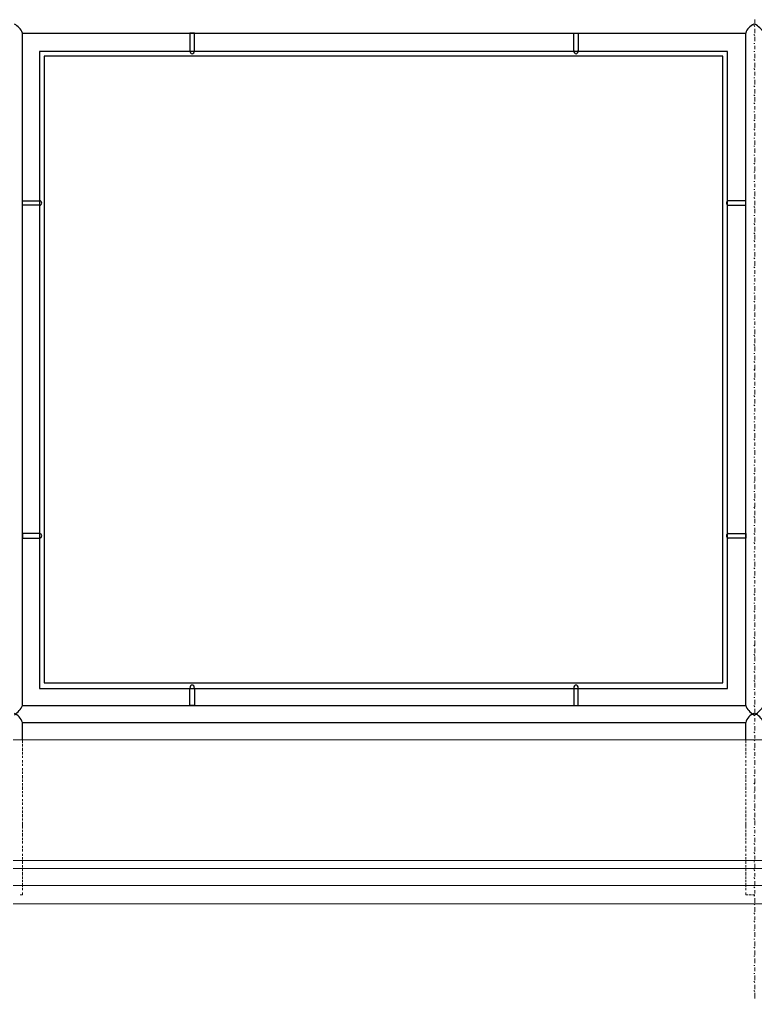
# Model space of a CAD drawing. Header units: millimetres. Extents: x 2928 to 3112, y 1220 to 1280.
# Drawn here: x 3082.976 to 3085.113, y 1234.054 to 1236.896 of the extents above; entities that cross this region are included whole.
import ezdxf

# ---------------------------------------------------------------- set-up
doc = ezdxf.new("R2010")
doc.units = ezdxf.units.MM

msp = doc.modelspace()

# ---------------------------------------------------------------- linework, layer by layer
at = {"color": 252, "linetype": 'Continuous', "lineweight": 5, "true_color": 0x989898}
for points in [[(3085.11158, 1236.8761), (3085.10827, 1236.8794), (3085.10827, 1236.8794)], [(3085.11158, 1236.88271), (3085.11158, 1236.89594), (3085.11158, 1236.89594)], [(3085.11158, 1236.84963), (3085.10827, 1236.85294), (3085.10827, 1236.85294)], [(3085.11158, 1236.85625), (3085.11158, 1236.86948), (3085.11158, 1236.86948)], [(3085.11158, 1236.83309), (3085.11158, 1236.84632), (3085.11158, 1236.84632)], [(3085.11158, 1236.82648), (3085.10827, 1236.82648), (3085.10827, 1236.82648)], [(3085.11158, 1236.80994), (3085.11158, 1236.81986), (3085.11158, 1236.81986)], [(3085.11158, 1236.80332), (3085.10827, 1236.80332), (3085.10827, 1236.80332)], [(3085.11158, 1236.78347), (3085.11158, 1236.7967), (3085.11158, 1236.7967)], [(3085.11158, 1236.77686), (3085.10827, 1236.78016), (3085.10827, 1236.78016)], [(3085.11158, 1236.75701), (3085.11158, 1236.77024), (3085.11158, 1236.77024)], [(3085.11158, 1236.75039), (3085.10827, 1236.7537), (3085.10827, 1236.7537)], [(3085.11158, 1236.73385), (3085.11158, 1236.74378), (3085.11158, 1236.74378)], [(3085.11158, 1236.72724), (3085.10827, 1236.72724), (3085.10827, 1236.72724)], [(3085.11158, 1236.70077), (3085.10827, 1236.70408), (3085.10827, 1236.70408)], [(3085.11158, 1236.70739), (3085.11158, 1236.72062), (3085.11158, 1236.72062)], [(3085.11158, 1236.67431), (3085.10827, 1236.67762), (3085.10827, 1236.67762)], [(3085.11158, 1236.68092), (3085.11158, 1236.69416), (3085.11158, 1236.69416)], [(3085.11158, 1236.65115), (3085.10827, 1236.65446), (3085.10827, 1236.65446)], [(3085.11158, 1236.65777), (3085.11158, 1236.671), (3085.11158, 1236.671)], [(3085.11158, 1236.63461), (3085.11158, 1236.64454), (3085.11158, 1236.64454)], [(3085.11158, 1236.628), (3085.10827, 1236.628), (3085.10827, 1236.628)], [(3085.11158, 1236.60815), (3085.11158, 1236.62138), (3085.11158, 1236.62138)], [(3085.11158, 1236.60153), (3085.10827, 1236.60484), (3085.10827, 1236.60484)], [(3085.11158, 1236.58169), (3085.11158, 1236.59492), (3085.11158, 1236.59492)], [(3085.11158, 1236.57507), (3085.10827, 1236.57838), (3085.10827, 1236.57838)], [(3085.11158, 1236.55853), (3085.11158, 1236.56845), (3085.11158, 1236.56845)], [(3085.11158, 1236.55191), (3085.10827, 1236.55191), (3085.10827, 1236.55191)], [(3085.11158, 1236.53207), (3085.11158, 1236.5453), (3085.11158, 1236.5453)], [(3085.11158, 1236.52876), (3085.10827, 1236.52876), (3085.10827, 1236.52876)], [(3085.11158, 1236.50229), (3085.10827, 1236.50229), (3085.10827, 1236.50229)], [(3085.11158, 1236.50891), (3085.11158, 1236.52214), (3085.11158, 1236.52214)], [(3085.11158, 1236.47583), (3085.10827, 1236.47914), (3085.10827, 1236.47914)], [(3085.11158, 1236.48245), (3085.11158, 1236.49568), (3085.11158, 1236.49568)], [(3085.11158, 1236.45267), (3085.10827, 1236.45267), (3085.10827, 1236.45267)], [(3085.11158, 1236.45598), (3085.11158, 1236.46921), (3085.11158, 1236.46921)], [(3085.11158, 1236.43283), (3085.11158, 1236.44606), (3085.11158, 1236.44606)], [(3085.11158, 1236.42621), (3085.10827, 1236.42621), (3085.10827, 1236.42621)], [(3085.11158, 1236.40967), (3085.11158, 1236.41959), (3085.11158, 1236.41959)], [(3085.11158, 1236.40305), (3085.10827, 1236.40305), (3085.10827, 1236.40305)], [(3085.11158, 1236.38321), (3085.11158, 1236.39644), (3085.11158, 1236.39644)], [(3085.11158, 1236.37659), (3085.10827, 1236.3799), (3085.10827, 1236.3799)], [(3085.11158, 1236.35674), (3085.11158, 1236.36997), (3085.11158, 1236.36997)], [(3085.11158, 1236.35013), (3085.10827, 1236.35343), (3085.10827, 1236.35343)], [(3085.11158, 1236.33359), (3085.11158, 1236.34682), (3085.11158, 1236.34682)], [(3085.11158, 1236.32697), (3085.10827, 1236.32697), (3085.10827, 1236.32697)], [(3085.11158, 1236.30051), (3085.10827, 1236.30382), (3085.10827, 1236.30382)], [(3085.11158, 1236.30712), (3085.11158, 1236.32036), (3085.11158, 1236.32036)], [(3085.11158, 1236.27404), (3085.10827, 1236.27735), (3085.10827, 1236.27735)], [(3085.11158, 1236.28066), (3085.11158, 1236.29389), (3085.11158, 1236.29389)], [(3085.11158, 1236.25089), (3085.10827, 1236.2542), (3085.10827, 1236.2542)], [(3085.11158, 1236.2575), (3085.11158, 1236.27074), (3085.11158, 1236.27074)], [(3085.11158, 1236.22773), (3085.10827, 1236.22773), (3085.10827, 1236.22773)], [(3085.11158, 1236.23435), (3085.11158, 1236.24427), (3085.11158, 1236.24427)], [(3085.11158, 1236.20788), (3085.11158, 1236.22112), (3085.11158, 1236.22112)], [(3085.11158, 1236.20127), (3085.10827, 1236.20458), (3085.10827, 1236.20458)], [(3085.11158, 1236.18142), (3085.11158, 1236.19465), (3085.11158, 1236.19465)], [(3085.11158, 1236.1748), (3085.10827, 1236.17811), (3085.10827, 1236.17811)], [(3085.11158, 1236.15826), (3085.11158, 1236.16819), (3085.11158, 1236.16819)], [(3085.11158, 1236.15165), (3085.10827, 1236.15165), (3085.10827, 1236.15165)], [(3085.11158, 1236.13511), (3085.11158, 1236.14503), (3085.11158, 1236.14503)], [(3085.11158, 1236.12849), (3085.10827, 1236.12849), (3085.10827, 1236.12849)], [(3085.11158, 1236.10864), (3085.11158, 1236.12188), (3085.11158, 1236.12188)], [(3085.11158, 1236.10203), (3085.10827, 1236.10203), (3085.10827, 1236.10203)], [(3085.11158, 1236.07556), (3085.10827, 1236.07887), (3085.10827, 1236.07887)], [(3085.11158, 1236.08218), (3085.11158, 1236.09541), (3085.11158, 1236.09541)], [(3085.11158, 1236.05241), (3085.10827, 1236.05241), (3085.10827, 1236.05241)], [(3085.11158, 1236.05572), (3085.11158, 1236.06895), (3085.11158, 1236.06895)], [(3085.11158, 1236.02595), (3085.10827, 1236.02595), (3085.10827, 1236.02595)], [(3085.11158, 1236.03256), (3085.11158, 1236.04579), (3085.11158, 1236.04579)], [(3085.11158, 1236.00941), (3085.11158, 1236.01933), (3085.11158, 1236.01933)], [(3085.11158, 1236.00279), (3085.10827, 1236.00279), (3085.10827, 1236.00279)], [(3085.11158, 1235.98294), (3085.11158, 1235.99617), (3085.11158, 1235.99617)], [(3085.11158, 1235.97633), (3085.10827, 1235.97963), (3085.10827, 1235.97963)], [(3085.11158, 1235.95648), (3085.11158, 1235.96971), (3085.11158, 1235.96971)], [(3085.11158, 1235.94986), (3085.10827, 1235.95317), (3085.10827, 1235.95317)], [(3085.11158, 1235.93332), (3085.11158, 1235.94655), (3085.11158, 1235.94655)], [(3085.11158, 1235.92671), (3085.10827, 1235.92671), (3085.10827, 1235.92671)], [(3085.11158, 1235.90686), (3085.11158, 1235.92009), (3085.11158, 1235.92009)], [(3085.11158, 1235.90024), (3085.10827, 1235.90355), (3085.10827, 1235.90355)], [(3085.11158, 1235.87709), (3085.10827, 1235.88039), (3085.10827, 1235.88039)], [(3085.11158, 1235.88039), (3085.11158, 1235.89363), (3085.11158, 1235.89363)], [(3085.11158, 1235.85062), (3085.10827, 1235.85393), (3085.10827, 1235.85393)], [(3085.11158, 1235.85724), (3085.11158, 1235.87047), (3085.11158, 1235.87047)], [(3085.11158, 1235.82747), (3085.10827, 1235.82747), (3085.10827, 1235.82747)], [(3085.11158, 1235.83408), (3085.11158, 1235.84401), (3085.11158, 1235.84401)], [(3085.11158, 1235.80762), (3085.11158, 1235.82085), (3085.11158, 1235.82085)], [(3085.11158, 1235.801), (3085.10827, 1235.80431), (3085.10827, 1235.80431)], [(3085.11158, 1235.78116), (3085.11158, 1235.79439), (3085.11158, 1235.79439)], [(3085.11158, 1235.77454), (3085.10827, 1235.77785), (3085.10827, 1235.77785)], [(3085.11158, 1235.758), (3085.11158, 1235.76792), (3085.11158, 1235.76792)], [(3085.11158, 1235.75138), (3085.10827, 1235.75138), (3085.10827, 1235.75138)], [(3085.11158, 1235.73484), (3085.11158, 1235.74477), (3085.11158, 1235.74477)], [(3085.11158, 1235.72823), (3085.10827, 1235.72823), (3085.10827, 1235.72823)], [(3085.11158, 1235.70838), (3085.11158, 1235.72161), (3085.11158, 1235.72161)], [(3085.11158, 1235.70176), (3085.10827, 1235.70507), (3085.10827, 1235.70507)], [(3085.11158, 1235.6753), (3085.10827, 1235.67861), (3085.10827, 1235.67861)], [(3085.11158, 1235.68192), (3085.11158, 1235.69515), (3085.11158, 1235.69515)], [(3085.11158, 1235.65214), (3085.10827, 1235.65214), (3085.10827, 1235.65214)], [(3085.11158, 1235.65876), (3085.11158, 1235.66868), (3085.11158, 1235.66868)], [(3085.11158, 1235.62568), (3085.10827, 1235.62568), (3085.10827, 1235.62568)], [(3085.11158, 1235.6323), (3085.11158, 1235.64553), (3085.11158, 1235.64553)], [(3085.11158, 1235.60252), (3085.10827, 1235.60252), (3085.10827, 1235.60252)], [(3085.11158, 1235.60914), (3085.11158, 1235.61906), (3085.11158, 1235.61906)], [(3085.11158, 1235.58268), (3085.11158, 1235.59591), (3085.11158, 1235.59591)], [(3085.11158, 1235.57606), (3085.10827, 1235.57937), (3085.10827, 1235.57937)], [(3085.11158, 1235.55621), (3085.11158, 1235.56944), (3085.11158, 1235.56944)], [(3085.11158, 1235.5529), (3085.10827, 1235.5529), (3085.10827, 1235.5529)], [(3085.11158, 1235.53306), (3085.11158, 1235.54629), (3085.11158, 1235.54629)], [(3085.11158, 1235.52644), (3085.10827, 1235.52644), (3085.10827, 1235.52644)], [(3085.11158, 1235.50659), (3085.11158, 1235.51982), (3085.11158, 1235.51982)], [(3085.11158, 1235.49998), (3085.10827, 1235.50328), (3085.10827, 1235.50328)], [(3085.11158, 1235.47682), (3085.10827, 1235.48013), (3085.10827, 1235.48013)], [(3085.11158, 1235.48013), (3085.11158, 1235.49336), (3085.11158, 1235.49336)], [(3085.11158, 1235.45036), (3085.10827, 1235.45367), (3085.10827, 1235.45367)], [(3085.11158, 1235.45697), (3085.11158, 1235.47021), (3085.11158, 1235.47021)], [(3085.11158, 1235.4272), (3085.10827, 1235.4272), (3085.10827, 1235.4272)], [(3085.11158, 1235.43382), (3085.11158, 1235.44705), (3085.11158, 1235.44705)], [(3085.11158, 1235.40074), (3085.10827, 1235.40405), (3085.10827, 1235.40405)], [(3085.11158, 1235.40735), (3085.11158, 1235.42059), (3085.11158, 1235.42059)], [(3085.11158, 1235.38089), (3085.11158, 1235.39412), (3085.11158, 1235.39412)], [(3085.11158, 1235.37427), (3085.10827, 1235.37758), (3085.10827, 1235.37758)], [(3085.11158, 1235.35773), (3085.11158, 1235.36766), (3085.11158, 1235.36766)], [(3085.11158, 1235.35112), (3085.10827, 1235.35112), (3085.10827, 1235.35112)], [(3085.11158, 1235.33458), (3085.11158, 1235.3445), (3085.11158, 1235.3445)], [(3085.11158, 1235.32796), (3085.10827, 1235.32796), (3085.10827, 1235.32796)], [(3085.11158, 1235.30811), (3085.11158, 1235.32135), (3085.11158, 1235.32135)], [(3085.11158, 1235.3015), (3085.10827, 1235.30481), (3085.10827, 1235.30481)], [(3085.11158, 1235.28165), (3085.11158, 1235.29488), (3085.11158, 1235.29488)], [(3085.11158, 1235.27503), (3085.10827, 1235.27834), (3085.10827, 1235.27834)], [(3085.11158, 1235.25188), (3085.10827, 1235.25188), (3085.10827, 1235.25188)], [(3085.11158, 1235.25849), (3085.11158, 1235.26842), (3085.11158, 1235.26842)], [(3085.11158, 1235.22541), (3085.10827, 1235.22872), (3085.10827, 1235.22872)], [(3085.11158, 1235.23203), (3085.11158, 1235.24526), (3085.11158, 1235.24526)], [(3085.11158, 1235.20226), (3085.10827, 1235.20226), (3085.10827, 1235.20226)], [(3085.11158, 1235.20888), (3085.11158, 1235.2188), (3085.11158, 1235.2188)], [(3085.11158, 1235.18241), (3085.11158, 1235.19564), (3085.11158, 1235.19564)], [(3085.11158, 1235.1758), (3085.10827, 1235.1791), (3085.10827, 1235.1791)], [(3085.11158, 1235.15595), (3085.11158, 1235.16918), (3085.11158, 1235.16918)], [(3085.11158, 1235.15264), (3085.10827, 1235.15264), (3085.10827, 1235.15264)], [(3085.11158, 1235.13279), (3085.11158, 1235.14602), (3085.11158, 1235.14602)], [(3085.11158, 1235.12618), (3085.10827, 1235.12618), (3085.10827, 1235.12618)], [(3085.11158, 1235.10633), (3085.11158, 1235.11956), (3085.11158, 1235.11956)], [(3085.11158, 1235.09971), (3085.10827, 1235.10302), (3085.10827, 1235.10302)], [(3085.11158, 1235.07986), (3085.11158, 1235.0931), (3085.11158, 1235.0931)], [(3085.11158, 1235.07656), (3085.10827, 1235.07986), (3085.10827, 1235.07986)], [(3085.11158, 1235.05009), (3085.10827, 1235.0534), (3085.10827, 1235.0534)], [(3085.11158, 1235.05671), (3085.11158, 1235.06994), (3085.11158, 1235.06994)], [(3085.11158, 1235.02694), (3085.10827, 1235.02694), (3085.10827, 1235.02694)], [(3085.11158, 1235.03355), (3085.11158, 1235.04678), (3085.11158, 1235.04678)], [(3085.11158, 1235.00047), (3085.10827, 1235.00378), (3085.10827, 1235.00378)], [(3085.11158, 1235.00709), (3085.11158, 1235.02032), (3085.11158, 1235.02032)], [(3085.11158, 1234.97401), (3085.10827, 1234.97732), (3085.10827, 1234.97732)], [(3085.11158, 1234.98062), (3085.11158, 1234.99386), (3085.11158, 1234.99386)], [(3085.11158, 1234.95747), (3085.11158, 1234.9707), (3085.11158, 1234.9707)], [(3085.11158, 1234.95085), (3085.10827, 1234.95085), (3085.10827, 1234.95085)], [(3085.11158, 1234.93431), (3085.11158, 1234.94424), (3085.11158, 1234.94424)], [(3085.11158, 1234.9277), (3085.10827, 1234.9277), (3085.10827, 1234.9277)], [(3085.11158, 1234.90785), (3085.11158, 1234.92108), (3085.11158, 1234.92108)], [(3085.11158, 1234.90123), (3085.10827, 1234.90454), (3085.10827, 1234.90454)], [(3085.11158, 1234.88139), (3085.11158, 1234.89462), (3085.11158, 1234.89462)], [(3085.11158, 1234.87477), (3085.10827, 1234.87808), (3085.10827, 1234.87808)], [(3085.11158, 1234.85823), (3085.11158, 1234.86815), (3085.11158, 1234.86815)], [(3085.11158, 1234.85161), (3085.10827, 1234.85161), (3085.10827, 1234.85161)], [(3085.11158, 1234.82515), (3085.10827, 1234.82846), (3085.10827, 1234.82846)], [(3085.11158, 1234.83177), (3085.11158, 1234.845), (3085.11158, 1234.845)], [(3082.98455, 1234.79538), (3082.98455, 1234.8053), (3082.98455, 1234.8053)], [(3085.08511, 1234.79538), (3085.08511, 1234.8053), (3085.08511, 1234.8053)], [(3085.11158, 1234.80199), (3085.10827, 1234.8053), (3085.10827, 1234.8053)], [(3085.11158, 1234.80861), (3085.11158, 1234.81853), (3085.11158, 1234.81853)], [(3082.98455, 1234.78545), (3082.98455, 1234.79207), (3082.98455, 1234.79207)], [(3082.98455, 1234.77222), (3082.98455, 1234.78215), (3082.98455, 1234.78215)], [(3082.98455, 1234.7623), (3082.98455, 1234.76891), (3082.98455, 1234.76891)], [(3085.08511, 1234.78545), (3085.08511, 1234.79207), (3085.08511, 1234.79207)], [(3085.08511, 1234.77222), (3085.08511, 1234.78215), (3085.08511, 1234.78215)], [(3085.08511, 1234.7623), (3085.08511, 1234.76891), (3085.08511, 1234.76891)], [(3085.11158, 1234.77553), (3085.10827, 1234.77884), (3085.10827, 1234.77884)], [(3085.11158, 1234.78215), (3085.11158, 1234.79538), (3085.11158, 1234.79538)], [(3085.11158, 1234.75899), (3085.11158, 1234.76891), (3085.11158, 1234.76891)], [(3082.98455, 1234.75237), (3082.98455, 1234.75899), (3082.98455, 1234.75899)], [(3082.98455, 1234.73914), (3082.98455, 1234.74576), (3082.98455, 1234.74576)], [(3085.08511, 1234.75237), (3085.08511, 1234.75899), (3085.08511, 1234.75899)], [(3085.08511, 1234.73914), (3085.08511, 1234.74576), (3085.08511, 1234.74576)], [(3085.11158, 1234.75237), (3085.10827, 1234.75237), (3085.10827, 1234.75237)], [(3085.11158, 1234.73253), (3085.11158, 1234.74576), (3085.11158, 1234.74576)], [(3082.98455, 1234.72922), (3082.98455, 1234.73583), (3082.98455, 1234.73583)], [(3082.98455, 1234.71599), (3082.98455, 1234.7226), (3082.98455, 1234.7226)], [(3082.98455, 1234.70606), (3082.98455, 1234.71268), (3082.98455, 1234.71268)], [(3085.08511, 1234.72922), (3085.08511, 1234.73583), (3085.08511, 1234.73583)], [(3085.08511, 1234.71599), (3085.08511, 1234.7226), (3085.08511, 1234.7226)], [(3085.08511, 1234.70606), (3085.08511, 1234.71268), (3085.08511, 1234.71268)], [(3085.11158, 1234.72591), (3085.10827, 1234.72591), (3085.10827, 1234.72591)], [(3085.11158, 1234.70606), (3085.11158, 1234.71929), (3085.11158, 1234.71929)], [(3082.98455, 1234.69283), (3082.98455, 1234.70275), (3082.98455, 1234.70275)], [(3082.98455, 1234.68291), (3082.98455, 1234.68952), (3082.98455, 1234.68952)], [(3085.08511, 1234.69283), (3085.08511, 1234.70275), (3085.08511, 1234.70275)], [(3085.08511, 1234.68291), (3085.08511, 1234.68952), (3085.08511, 1234.68952)], [(3085.11158, 1234.69945), (3085.10827, 1234.70275), (3085.10827, 1234.70275)], [(3085.11158, 1234.6796), (3085.11158, 1234.69283), (3085.11158, 1234.69283)], [(3082.98455, 1234.67298), (3082.98455, 1234.6796), (3082.98455, 1234.6796)], [(3082.98455, 1234.65975), (3082.98455, 1234.66967), (3082.98455, 1234.66967)], [(3082.98455, 1234.64983), (3082.98455, 1234.65644), (3082.98455, 1234.65644)], [(3085.08511, 1234.67298), (3085.08511, 1234.6796), (3085.08511, 1234.6796)], [(3085.08511, 1234.65975), (3085.08511, 1234.66967), (3085.08511, 1234.66967)], [(3085.08511, 1234.64983), (3085.08511, 1234.65644), (3085.08511, 1234.65644)], [(3085.11158, 1234.67629), (3085.10827, 1234.6796), (3085.10827, 1234.6796)], [(3085.11158, 1234.65644), (3085.11158, 1234.66967), (3085.11158, 1234.66967)], [(3082.98455, 1234.6399), (3082.98455, 1234.64652), (3082.98455, 1234.64652)], [(3082.98455, 1234.62667), (3082.98455, 1234.63329), (3082.98455, 1234.63329)], [(3085.08511, 1234.6399), (3085.08511, 1234.64652), (3085.08511, 1234.64652)], [(3085.08511, 1234.62667), (3085.08511, 1234.63329), (3085.08511, 1234.63329)], [(3085.11158, 1234.65313), (3085.10827, 1234.65313), (3085.10827, 1234.65313)], [(3085.11158, 1234.62667), (3085.10827, 1234.62667), (3085.10827, 1234.62667)], [(3085.11158, 1234.63329), (3085.11158, 1234.64652), (3085.11158, 1234.64652)], [(3082.98455, 1234.61675), (3082.98455, 1234.62336), (3082.98455, 1234.62336)], [(3082.98455, 1234.60352), (3082.98455, 1234.61013), (3082.98455, 1234.61013)], [(3082.98455, 1234.59359), (3082.98455, 1234.60021), (3082.98455, 1234.60021)], [(3085.08511, 1234.61675), (3085.08511, 1234.62336), (3085.08511, 1234.62336)], [(3085.08511, 1234.60352), (3085.08511, 1234.61013), (3085.08511, 1234.61013)], [(3085.08511, 1234.59359), (3085.08511, 1234.60021), (3085.08511, 1234.60021)], [(3085.11158, 1234.60021), (3085.10827, 1234.60352), (3085.10827, 1234.60352)], [(3085.11158, 1234.60682), (3085.11158, 1234.62006), (3085.11158, 1234.62006)], [(3082.98455, 1234.58036), (3082.98455, 1234.59028), (3082.98455, 1234.59028)], [(3082.98455, 1234.57044), (3082.98455, 1234.57705), (3082.98455, 1234.57705)], [(3085.08511, 1234.58036), (3085.08511, 1234.59028), (3085.08511, 1234.59028)], [(3085.08511, 1234.57044), (3085.08511, 1234.57705), (3085.08511, 1234.57705)], [(3085.11158, 1234.57374), (3085.10827, 1234.57705), (3085.10827, 1234.57705)], [(3085.11158, 1234.58036), (3085.11158, 1234.59359), (3085.11158, 1234.59359)], [(3085.11158, 1234.5572), (3085.11158, 1234.57044), (3085.11158, 1234.57044)], [(3082.98455, 1234.5572), (3082.98455, 1234.56713), (3082.98455, 1234.56713)], [(3082.98455, 1234.54728), (3082.98455, 1234.5572), (3082.98455, 1234.5572)], [(3082.98455, 1234.53736), (3082.98455, 1234.54397), (3082.98455, 1234.54397)], [(3085.08511, 1234.5572), (3085.08511, 1234.56713), (3085.08511, 1234.56713)], [(3085.08511, 1234.54728), (3085.08511, 1234.5572), (3085.08511, 1234.5572)], [(3085.08511, 1234.53736), (3085.08511, 1234.54397), (3085.08511, 1234.54397)], [(3085.11158, 1234.55059), (3085.10827, 1234.55059), (3085.10827, 1234.55059)], [(3085.11158, 1234.53405), (3085.11158, 1234.54397), (3085.11158, 1234.54397)], [(3082.98455, 1234.52412), (3082.98455, 1234.53405), (3082.98455, 1234.53405)], [(3082.98455, 1234.5142), (3082.98455, 1234.52082), (3082.98455, 1234.52082)], [(3085.08511, 1234.52412), (3085.08511, 1234.53405), (3085.08511, 1234.53405)], [(3085.08511, 1234.5142), (3085.08511, 1234.52082), (3085.08511, 1234.52082)], [(3085.11158, 1234.52743), (3085.10827, 1234.52743), (3085.10827, 1234.52743)], [(3085.11158, 1234.50758), (3085.11158, 1234.52082), (3085.11158, 1234.52082)], [(3082.98455, 1234.50428), (3082.98455, 1234.51089), (3082.98455, 1234.51089)], [(3082.98455, 1234.49104), (3082.98455, 1234.49766), (3082.98455, 1234.49766)], [(3082.98455, 1234.48112), (3082.98455, 1234.48774), (3082.98455, 1234.48774)], [(3085.08511, 1234.50428), (3085.08511, 1234.51089), (3085.08511, 1234.51089)], [(3085.08511, 1234.49104), (3085.08511, 1234.49766), (3085.08511, 1234.49766)], [(3085.08511, 1234.48112), (3085.08511, 1234.48774), (3085.08511, 1234.48774)], [(3085.11158, 1234.50097), (3085.10827, 1234.50428), (3085.10827, 1234.50428)], [(3085.11158, 1234.48112), (3085.11158, 1234.49435), (3085.11158, 1234.49435)], [(3082.98455, 1234.46789), (3082.98455, 1234.4745), (3082.98455, 1234.4745)], [(3082.98455, 1234.45796), (3082.98455, 1234.46458), (3082.98455, 1234.46458)], [(3085.08511, 1234.46789), (3085.08511, 1234.4745), (3085.08511, 1234.4745)], [(3085.08511, 1234.45796), (3085.08511, 1234.46458), (3085.08511, 1234.46458)], [(3085.11158, 1234.4745), (3085.10827, 1234.47781), (3085.10827, 1234.47781)], [(3085.11158, 1234.45796), (3085.11158, 1234.46789), (3085.11158, 1234.46789)], [(3057.2948, 1234.45466), (3097.80098, 1234.45466), (3097.80098, 1234.45466)], [(3082.98455, 1234.44473), (3082.98455, 1234.45466), (3082.98455, 1234.45466)], [(3082.98455, 1234.43481), (3082.98455, 1234.44142), (3082.98455, 1234.44142)], [(3082.98455, 1234.42488), (3082.98455, 1234.4315), (3082.98455, 1234.4315)], [(3085.08511, 1234.44473), (3085.08511, 1234.45466), (3085.08511, 1234.45466)], [(3085.08511, 1234.43481), (3085.08511, 1234.44142), (3085.08511, 1234.44142)], [(3085.08511, 1234.42488), (3085.08511, 1234.4315), (3085.08511, 1234.4315)], [(3085.11158, 1234.45135), (3085.10827, 1234.45135), (3085.10827, 1234.45135)], [(3085.11158, 1234.42488), (3085.10827, 1234.42819), (3085.10827, 1234.42819)], [(3085.11158, 1234.4315), (3085.11158, 1234.44473), (3085.11158, 1234.44473)], [(3082.98455, 1234.41165), (3082.98455, 1234.42158), (3082.98455, 1234.42158)], [(3082.98455, 1234.40173), (3082.98455, 1234.40834), (3082.98455, 1234.40834)], [(3085.08511, 1234.41165), (3085.08511, 1234.42158), (3085.08511, 1234.42158)], [(3085.08511, 1234.40173), (3085.08511, 1234.40834), (3085.08511, 1234.40834)], [(3085.11158, 1234.40173), (3085.10827, 1234.40504), (3085.10827, 1234.40504)], [(3085.11158, 1234.40834), (3085.11158, 1234.41827), (3085.11158, 1234.41827)], [(3057.2948, 1234.38188), (3097.80098, 1234.38188), (3097.80098, 1234.38188)], [(3082.98455, 1234.3918), (3082.98455, 1234.39842), (3082.98455, 1234.39842)], [(3082.98455, 1234.37857), (3082.98455, 1234.3885), (3082.98455, 1234.3885)], [(3082.98455, 1234.36865), (3082.98455, 1234.37526), (3082.98455, 1234.37526)], [(3085.08511, 1234.3918), (3085.08511, 1234.39842), (3085.08511, 1234.39842)], [(3085.08511, 1234.37857), (3085.08511, 1234.3885), (3085.08511, 1234.3885)], [(3085.08511, 1234.36865), (3085.08511, 1234.37526), (3085.08511, 1234.37526)], [(3085.11158, 1234.37526), (3085.10827, 1234.37857), (3085.10827, 1234.37857)], [(3085.11158, 1234.38188), (3085.11158, 1234.39511), (3085.11158, 1234.39511)], [(3082.97793, 1234.35542), (3082.98455, 1234.35542), (3082.98455, 1234.36203)], [(3085.09173, 1234.35542), (3085.08511, 1234.35542), (3085.08511, 1234.36203)], [(3085.10165, 1234.35542), (3085.09504, 1234.35542), (3085.09504, 1234.35542)], [(3085.11158, 1234.35542), (3085.10496, 1234.35542), (3085.10496, 1234.35542)], [(3085.11158, 1234.35211), (3085.10827, 1234.35211), (3085.10827, 1234.35211)], [(3085.11158, 1234.35873), (3085.11158, 1234.36865), (3085.11158, 1234.36865)], [(3085.11158, 1234.33226), (3085.11158, 1234.34549), (3085.11158, 1234.34549)], [(3056.81845, 1234.32895), (3098.20124, 1234.32895), (3098.20124, 1234.32895)], [(3085.11158, 1234.32565), (3085.10827, 1234.32895), (3085.10827, 1234.32895)], [(3085.11158, 1234.3058), (3085.11158, 1234.31903), (3085.11158, 1234.31903)], [(3085.11158, 1234.29918), (3085.10827, 1234.30249), (3085.10827, 1234.30249)], [(3085.11158, 1234.28264), (3085.11158, 1234.29257), (3085.11158, 1234.29257)], [(3085.11158, 1234.27603), (3085.10827, 1234.27933), (3085.10827, 1234.27933)], [(3085.11158, 1234.25618), (3085.11158, 1234.26941), (3085.11158, 1234.26941)], [(3085.11158, 1234.25287), (3085.10827, 1234.25287), (3085.10827, 1234.25287)], [(3085.11158, 1234.23302), (3085.11158, 1234.24625), (3085.11158, 1234.24625)], [(3085.11158, 1234.22641), (3085.10827, 1234.22641), (3085.10827, 1234.22641)], [(3085.11158, 1234.19994), (3085.10827, 1234.20325), (3085.10827, 1234.20325)], [(3085.11158, 1234.20656), (3085.11158, 1234.21979), (3085.11158, 1234.21979)], [(3085.11158, 1234.17679), (3085.10827, 1234.17679), (3085.10827, 1234.17679)], [(3085.11158, 1234.18009), (3085.11158, 1234.19333), (3085.11158, 1234.19333)], [(3085.11158, 1234.15032), (3085.10827, 1234.15032), (3085.10827, 1234.15032)], [(3085.11158, 1234.15694), (3085.11158, 1234.17017), (3085.11158, 1234.17017)], [(3085.11158, 1234.13378), (3085.11158, 1234.14371), (3085.11158, 1234.14371)], [(3085.11158, 1234.12717), (3085.10827, 1234.12717), (3085.10827, 1234.12717)], [(3085.11158, 1234.10732), (3085.11158, 1234.12055), (3085.11158, 1234.12055)], [(3085.11158, 1234.1007), (3085.10827, 1234.10401), (3085.10827, 1234.10401)], [(3085.11158, 1234.08085), (3085.11158, 1234.09409), (3085.11158, 1234.09409)], [(3085.11158, 1234.07424), (3085.10827, 1234.07755), (3085.10827, 1234.07755)], [(3085.11158, 1234.05439), (3085.11158, 1234.07093), (3085.11158, 1234.07093)]]:
    msp.add_lwpolyline(points, dxfattribs=at)
at = {"color": 7, "linetype": 'Continuous', "lineweight": -2, "true_color": 0x000007}
for points in [[(3082.98455, 1234.90454), (3082.98455, 1236.85625), (3085.08511, 1236.85625)], [(3083.47082, 1236.85625), (3083.47082, 1236.80332), (3083.47082, 1236.80332)], [(3083.48405, 1236.80332), (3083.48405, 1236.85625), (3083.47082, 1236.85625)], [(3084.58561, 1236.80332), (3084.58561, 1236.85625), (3084.59884, 1236.85625)], [(3084.59884, 1236.85625), (3084.59884, 1236.80332), (3084.59884, 1236.80332)], [(3085.08511, 1234.90454), (3085.08511, 1236.85625), (3085.08511, 1236.85625)], [(3082.98455, 1236.36997), (3083.03417, 1236.36997), (3083.03417, 1236.36997)], [(3083.03417, 1236.35674), (3082.98455, 1236.35674), (3082.98455, 1236.36997)], [(3085.08511, 1236.36997), (3085.03219, 1236.36997), (3085.03219, 1236.36997)], [(3085.03219, 1236.35674), (3085.08511, 1236.35674), (3085.08511, 1236.36997)], [(3083.03417, 1235.40405), (3082.98455, 1235.40405), (3082.98455, 1235.39081)], [(3085.03219, 1235.40405), (3085.08511, 1235.40405), (3085.08511, 1235.39081)], [(3082.98455, 1235.39081), (3083.03417, 1235.39081), (3083.03417, 1235.39081)], [(3085.08511, 1235.39081), (3085.03219, 1235.39081), (3085.03219, 1235.39081)], [(3083.47082, 1234.90454), (3083.47082, 1234.95416), (3083.47082, 1234.95416)], [(3083.48405, 1234.95416), (3083.48405, 1234.90454), (3083.47082, 1234.90454)], [(3084.58561, 1234.95416), (3084.58561, 1234.90454), (3084.59884, 1234.90454)], [(3084.59884, 1234.90454), (3084.59884, 1234.95416), (3084.59884, 1234.95416)], [(3082.98455, 1234.90454), (3085.08511, 1234.90454), (3085.08511, 1234.90454)], [(3082.98455, 1234.8053), (3082.98455, 1234.85492), (3082.98455, 1234.85492)], [(3082.98455, 1234.85492), (3085.08511, 1234.85492), (3085.08511, 1234.85492)], [(3085.08511, 1234.8053), (3085.08511, 1234.85492), (3085.08511, 1234.85492)]]:
    msp.add_lwpolyline(points, dxfattribs=at)
for points in [[(3085.03219, 1236.80332), (3083.03417, 1236.80332), (3083.03417, 1234.95416), (3085.03219, 1234.95416)], [(3083.0474, 1234.9707), (3085.01895, 1234.9707), (3085.01895, 1236.79009), (3083.0474, 1236.79009)]]:
    msp.add_lwpolyline(points, close=True, dxfattribs=at)
at = {"color": 7, "linetype": 'Continuous', "lineweight": 9, "true_color": 0x000007}
for points in [[(3076.77548, 1234.44804), (3076.77548, 1234.8053), (3098.27732, 1234.8053)], [(3097.80098, 1234.4315), (3057.2948, 1234.4315), (3057.2948, 1234.4315)]]:
    msp.add_lwpolyline(points, dxfattribs=at)
at = {"color": 7, "linetype": 'Continuous', "lineweight": -2, "true_color": 0x000007}
for points in [[(3082.98455, 1236.85625), (3082.98124, 1236.86948), (3082.97132, 1236.8761), (3082.96139, 1236.88271)], [(3085.10827, 1236.88271), (3085.09835, 1236.8761), (3085.08842, 1236.86948), (3085.08511, 1236.85625)], [(3085.13804, 1236.85625), (3085.13143, 1236.86948), (3085.1215, 1236.8761), (3085.11158, 1236.88271)], [(3082.96139, 1234.87808), (3082.97132, 1234.88469), (3082.98124, 1234.89462), (3082.98455, 1234.90454)], [(3085.08511, 1234.90454), (3085.08842, 1234.89462), (3085.09835, 1234.88469), (3085.10827, 1234.87808)], [(3085.11158, 1234.87808), (3085.1215, 1234.88469), (3085.13143, 1234.89462), (3085.13804, 1234.90454)], [(3082.98455, 1234.85492), (3082.98124, 1234.86815), (3082.97132, 1234.87808), (3082.96139, 1234.88139)], [(3085.10827, 1234.88139), (3085.09835, 1234.87808), (3085.08842, 1234.86815), (3085.08511, 1234.85492)], [(3085.13804, 1234.85492), (3085.13143, 1234.86815), (3085.1215, 1234.87808), (3085.11158, 1234.88139)]]:
    msp.add_open_spline(points, degree=3, dxfattribs=at)
for points in [[(3083.47082, 1236.80663), (3083.47082, 1236.80001), (3083.47413, 1236.7967), (3083.47744, 1236.7967), (3083.47744, 1236.7967), (3083.48074, 1236.7967), (3083.48405, 1236.80001), (3083.48405, 1236.80663)], [(3084.58561, 1236.80663), (3084.58561, 1236.80001), (3084.58892, 1236.7967), (3084.59222, 1236.7967), (3084.59222, 1236.7967), (3084.59553, 1236.7967), (3084.59884, 1236.80001), (3084.59884, 1236.80663)], [(3083.03417, 1236.35674), (3083.03748, 1236.35674), (3083.04078, 1236.36005), (3083.04078, 1236.36336), (3083.04078, 1236.36336), (3083.04078, 1236.36667), (3083.03748, 1236.36997), (3083.03417, 1236.36997)], [(3085.03549, 1236.36997), (3085.03219, 1236.36997), (3085.02888, 1236.36667), (3085.02888, 1236.36336), (3085.02888, 1236.36336), (3085.02888, 1236.36005), (3085.03219, 1236.35674), (3085.03549, 1236.35674)], [(3083.03417, 1235.39081), (3083.03748, 1235.39081), (3083.04078, 1235.39412), (3083.04078, 1235.39743), (3083.04078, 1235.39743), (3083.04078, 1235.40074), (3083.03748, 1235.40405), (3083.03417, 1235.40405)], [(3085.03549, 1235.40405), (3085.03219, 1235.40405), (3085.02888, 1235.40074), (3085.02888, 1235.39743), (3085.02888, 1235.39743), (3085.02888, 1235.39412), (3085.03219, 1235.39081), (3085.03549, 1235.39081)], [(3083.48405, 1234.95416), (3083.48405, 1234.96078), (3083.48074, 1234.96408), (3083.47744, 1234.96408), (3083.47744, 1234.96408), (3083.47413, 1234.96408), (3083.47082, 1234.96078), (3083.47082, 1234.95416)], [(3084.59884, 1234.95416), (3084.59884, 1234.96078), (3084.59553, 1234.96408), (3084.59222, 1234.96408), (3084.59222, 1234.96408), (3084.58892, 1234.96408), (3084.58561, 1234.96078), (3084.58561, 1234.95416)]]:
    msp.add_open_spline(points, degree=3, knots=[0, 0, 0, 0, 0.125, 0.125, 0.125, 0.125001, 1, 1, 1, 1], dxfattribs=at)

doc.saveas('drawing.dxf')
